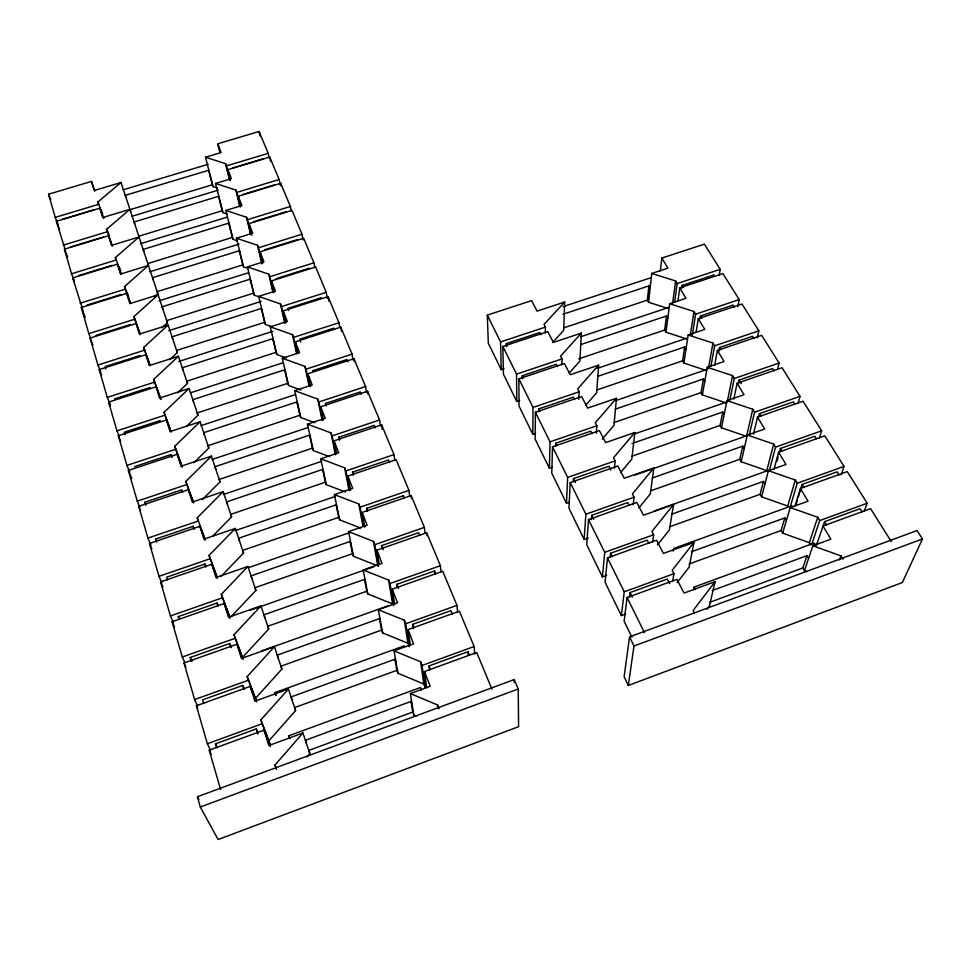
<?xml version="1.0" encoding="UTF-8"?>
<svg xmlns="http://www.w3.org/2000/svg" width="971" height="971" viewBox="0 0 971 971"><rect width="100%" height="100%" fill="white"/><g stroke="black" fill="none" stroke-linecap="round" stroke-linejoin="round"><path stroke-width="1.46" d="M535.616 433.357L532.812 434.316L533.018 407.432L518.866 378.836L564.43 363.555L570.244 374.721L598.622 365.157L596.667 392.733L585.962 404.968M602.202 439.147L613.963 425.395L616.439 398.28L587.649 408.099L581.641 396.556L535.409 412.274L535.142 439.086L549.355 468.204L552.208 467.221M538.723 411.789L538.759 408.912L573.242 397.2L574.48 399.591M545.314 333.004L545.423 327.106L544.015 324.399L564.673 302.042L563.653 330.407L552.584 342.52M549.355 468.204L550.047 441.829L535.409 412.274M620.518 472.659L631.83 459.113L634.84 432.496L605.649 442.606L599.423 430.675L552.523 446.842L551.771 473.144L566.469 503.221L569.261 502.238M555.728 446.029L555.813 443.189L590.793 431.148L592.067 433.624M561.808 364.732L562.015 358.918L560.558 356.126L581.374 333.102L579.905 361.078L569.273 372.973M566.469 503.221L567.647 477.404L552.523 446.842M638.894 507.93L650.291 493.96L653.884 467.888L624.244 478.29L617.811 465.959L570.22 482.587L568.957 508.319L584.141 539.415L588.402 537.898M573.291 481.628L573.448 478.642L608.938 466.25L610.917 470.073M578.74 399.324L579.141 391.774L577.636 388.898L598.622 365.157M584.141 539.415L585.865 514.217L570.22 482.587M657.464 544.913L669.359 529.972L673.583 504.507L643.494 515.225L636.842 502.444L588.523 519.582L586.715 544.695L602.421 576.859L606.62 575.342M596.303 433.151L596.849 425.735L595.296 422.749L616.439 398.28M591.351 519.679L591.679 515.31L627.715 502.553L629.074 505.187M602.421 576.859L604.727 552.317L588.523 519.582M614.449 468.107L615.153 460.837L613.538 457.754L634.84 432.496M677.115 582.649L689.094 567.21L693.974 542.413L663.436 553.446L656.542 540.228L607.47 557.876L605.091 582.309L621.343 615.602L625.603 614.036M610.128 557.524L610.553 553.264L647.135 540.119L648.834 543.408M667.66 308.39L648.543 302.26L647.317 300.148L648.895 285.923L562.998 314.24M648.543 302.26L651.772 273.446L667.914 268.154L661.846 258.055L704.388 244.146L720.215 269.343L719.208 275.133M660.28 271.103L661.846 258.055M633.177 504.677L634.087 497.152L632.412 493.96L653.884 467.888M621.343 615.602L624.268 591.8L607.47 557.876M706.839 609.278L709.51 605.758L715.093 581.678L684.082 593.063L676.933 579.359L627.108 597.553L624.11 621.246L631.878 637.146M629.536 597.056L630.106 592.577L667.259 579.032L669.602 583.571M686.8 339L665.936 332.203L664.674 330.031L666.507 315.976L580.864 344.559M665.936 332.203L669.687 303.729L686.036 298.291L679.773 287.877L722.885 273.604L739.222 299.59L737.826 306.739M672.527 303.959L675.61 280.959L651.772 273.446M674.639 302.224L677.175 283.556L675.61 280.959M629.548 636.891L624.11 676.666L628.31 685.465L902.35 582.551L922.45 538.954L917.037 530.542L629.548 636.891L634.002 646.018L628.31 685.465M677.989 300.779L679.773 287.877M681.666 288.326L682.067 285.45L714.231 274.805M652.597 542.073L653.677 534.742L651.954 531.44L673.583 504.507M706.56 370.57L683.875 363.069L682.577 360.836L684.664 346.963L597.82 376.335M683.875 363.069L688.172 334.983L704.752 329.4L698.283 318.646L741.978 303.996L758.837 330.82L757.295 337.872M690.515 333.927L693.986 311.509L669.687 303.729M692.323 335.092L695.6 314.191L693.986 311.509M696.134 332.058L698.283 318.646M700.03 318.828L700.492 315.988L733.093 305.064L734.464 307.261M673.255 551.176L673.728 548.445L791.863 505.757M725.592 402.722L702.373 394.93L701.038 392.612L703.417 378.957L615.335 409.143M702.373 394.93L707.252 367.256L724.063 361.515L717.387 350.422L761.689 335.359L779.094 363.057L777.662 368.907M708.502 368.094L712.945 343.042L688.172 334.983M710.918 366.431L714.62 345.81L712.945 343.042M672.697 580.792L673.971 573.679L672.187 570.256L693.974 542.413M714.692 365.108L717.387 350.422M718.734 351.72L719.511 347.521L752.561 336.294L753.982 338.563M721.477 427.81L726.963 400.598L752.768 409.252L746.553 436.355L721.477 427.81L720.094 425.419L722.776 411.995L632 443.529M727.255 401.727L732.535 375.607L707.252 367.256M729.816 400.21L734.258 378.472L732.535 375.607M693.561 589.749L694.107 587.091L814.001 543.117L815.434 545.532M733.809 399.13L737.123 383.229L782.043 367.742L800.019 396.362L798.053 403.56M738.227 384.492L739.149 380.062L772.661 368.531L774.13 370.873M741.201 461.759L747.342 435.069L773.693 444.05L766.787 470.632L741.201 461.759L739.768 459.295L742.779 446.126L652.111 478.06M749.272 435.008L754.552 412.226L752.768 409.252M753.484 434.183L757.514 417.129L803.066 401.217L821.66 430.796L819.5 437.86M758.752 416.608L759.443 413.695L793.428 401.836L794.933 404.264M761.58 496.849L768.425 470.717L795.334 480.038L787.699 506.037L761.58 496.849L760.111 494.3L763.449 481.398L671.447 514.278M769.299 470.85L775.538 447.109L773.693 444.05M774.13 468.896L778.596 452.195L824.804 435.809L844.03 466.408L841.202 474.71M776.982 461.274L778.123 457.013M778.888 454.161L780.417 448.468L814.887 436.258L816.453 438.771M810.603 544.816L809.328 542.668L782.662 533.128L781.133 530.494L784.835 517.895L691.449 551.759M789.969 507.724L797.252 483.206L795.334 480.038M782.662 533.128L790.236 507.602L808.042 501.157L800.407 488.462L847.295 471.603L867.188 503.269L864.105 511.377M795.2 505.709L800.407 488.462M796.22 503.925L797.482 499.749M798.332 496.958L802.119 484.432L837.087 471.857L839.029 474.977M809.328 542.668L817.74 517.276L790.236 507.602M807.18 571.64L804.461 570.645L802.871 567.926L806.962 555.655L712.168 590.55M811.707 544.488L819.718 520.565L817.74 517.276M804.461 570.645L812.824 545.799L830.897 539.16L822.983 526.015L870.562 508.634L891.172 541.43M816.308 545.629L824.573 521.645L860.051 508.707L862.054 511.923M839.405 559.976L840.935 555.861L812.824 545.799M715.093 581.678L693.16 610.48L694.399 612.847M306.897 756.895L309.798 753.545L308.766 750.425L412.699 712.034L410.964 701.414L305.38 740.266L306.423 743.422M276.237 769.008L274.987 765.027L302.952 732.984L309.798 753.545M295.597 710.566L288.436 689.058L260.811 719.972L270.084 744.539L268.906 740.788L295.597 710.566L294.601 707.556L396.86 670.342L394.918 659.273L291.057 696.935L292.065 699.982M256.283 700.734L255.519 698.331L281.893 669.104L280.935 666.203L381.567 630.094L379.43 618.624L277.245 655.146L278.216 658.083M256.66 701.936L247.168 676.569L274.441 646.71L281.893 669.104M268.664 629.074L242.604 657.343L234.011 634.743L260.944 605.88L268.664 629.074L267.729 626.271L366.807 591.23L364.489 579.384L263.918 614.813L264.852 617.653M231.159 616.67L255.883 590.404L254.985 587.698L352.534 553.664L350.046 541.49L251.052 575.876L251.962 578.619M229.642 617.022L221.315 594.386L247.921 566.469L255.883 590.404M221.133 576.349L243.527 553.033L242.665 550.411L338.733 517.337L336.087 504.847L238.623 538.262L239.497 540.908M216.994 577.138L209.068 555.424L235.346 528.418L243.527 553.033M212.722 536.15L231.584 516.888L230.746 514.351L325.37 482.199L322.59 469.43L226.607 501.898L227.445 504.447M193.047 502.298L188.386 489.687L138.756 506.328L147.932 538.08L198.242 521.014L197.234 517.81L223.196 491.654L231.584 516.888M202.417 499.543L220.016 481.907L219.203 479.456L312.444 448.177L309.543 435.154L214.979 466.723L215.793 469.187M193.532 502.82L185.801 481.446L211.447 456.115L220.016 481.907M193.872 462.742L208.826 448.044L208.037 445.665L299.93 415.224L296.895 401.958L203.728 432.678L204.517 435.069M182.184 466.978L174.744 446.296L200.087 421.742L208.826 448.044M186.371 426.451L197.987 415.236L197.222 412.942L287.792 383.302L284.649 369.817L192.828 399.712L193.593 402.03M171.042 431.828L164.05 412.287L189.09 388.473L197.987 415.236M177.657 392.757L187.476 383.448L186.735 381.215L276.031 352.339L272.778 338.673L182.281 367.778L183.021 370.024M169.731 359.658L177.292 352.619L176.576 350.458L264.622 322.323L261.284 308.462L172.049 336.828L172.765 339.013M160.737 399.105L153.685 379.358L178.446 356.248L187.476 383.448M161.817 327.834L167.4 322.724L166.709 320.612L253.552 293.181L250.117 279.175L162.133 306.812L162.825 308.924M149.947 365.169L143.659 347.472L168.129 325.03L177.292 352.619M154.498 296.689L157.812 293.691L157.144 291.652L242.811 264.901L243.563 266.891L247.678 268.299M140.127 334.594L133.949 316.57L158.127 294.783L167.4 322.724M130.357 303.146L124.519 286.615L148.429 265.435L120.574 274.053L117.455 264.148L72.74 277.912L82.875 310.186M112.102 245.736L108.534 235.759L64.438 249.183L71.538 273.761L116.168 260.034L115.379 257.558L139.023 236.973L157.812 293.691M63.273 245.141L107.271 231.766L106.519 229.362L129.896 209.335L102.792 217.528L99.855 208.195L56.379 221.291L65.433 250.554M94.891 191.105L91.444 181.431L48.55 194.212L55.238 217.383L98.641 204.323L97.913 201.992L121.023 182.512L139.448 238.15L138.817 236.22L222.225 210.731L222.942 212.613L227.202 214.021M200.317 806.998L518.223 688.997L514.181 679.566L197.453 796.73L200.317 806.998L218.123 839.514L518.599 726.672L518.223 688.997M634.002 646.018L922.45 538.954M709.437 602.433L802.871 567.926M289.856 738.543L288.945 735.739L420.455 687.492L421.499 690.199M814.038 544.865L818.237 543.323M302.952 732.984L268.846 745.51L264.015 730.156L209.226 750.17L220.611 789.593M416.632 716.246L413.852 715.069L410.357 693.549L430.214 686.266L424.461 671.568L476.664 652.5L491.969 689.167M255.956 701.196L250.251 686.388L196.385 705.771L207.357 743.725L262.012 723.808M423.781 684.009L397.976 673.267L394.056 650.861L420.637 661.809L423.781 684.009L425.177 687.602L422.069 665.475L474.151 646.504L459.392 611.147L408.026 629.633L410.417 645.339M624.268 591.8L673.971 573.679M819.718 520.565L867.188 503.269M216.582 747.682L215.465 743.835L256.283 728.942L257.837 732.814M429.534 670.099L428.988 665.948L467.901 651.747L469.394 655.34M689.07 563.993L781.133 530.494M274.951 692.59L275.898 695.26L274.951 692.59L404.324 645.824M288.436 689.058L254.9 701.183L250.251 686.388M394.056 650.861L413.585 643.797L408.026 629.633M669.395 526.84L760.111 494.3M242.325 658.217L236.985 644.198L184.029 662.975L194.601 699.557L248.321 680.27M407.917 643.263L382.647 632.922L378.326 609.691L404.349 620.214L407.917 643.263L409.264 646.735L405.732 623.758L456.977 605.358L442.727 571.264L392.187 589.179L394.614 603.962M604.727 552.317L653.677 534.742M797.252 483.206L844.03 466.408M244.34 689.495L242.738 685.441L202.599 699.86L203.692 703.574M413.221 628.723L412.602 624.402L450.884 610.65L452.316 614.109M261.454 650.971L388.752 605.625M654.053 511.122L770.464 469.648M274.441 646.71L241.463 658.459L236.985 644.198M378.326 609.691L397.54 602.845L392.187 589.179M768.425 470.717L785.976 464.454L778.596 452.195M650.364 490.925L739.768 459.295M229.86 618.539L224.192 603.513L172.098 621.719L182.293 656.991L235.128 638.299L234.011 634.743M393.656 605.783L389.966 583.522L440.397 565.68L426.657 532.763L376.894 550.144L379.394 564.479M585.865 514.217L634.087 497.152M775.538 447.109L821.66 430.796M191.263 661.057L190.219 657.488L229.678 643.506L231.329 647.718M397.248 587.309L396.787 584.324L434.462 570.984L435.615 573.776M249.863 610.31L373.714 566.809M635.022 475.037L749.77 434.729M260.944 605.88L228.513 617.265L224.192 603.513M363.166 569.977L388.631 580.1L392.6 603.913L367.839 593.961L363.166 569.977L382.064 563.338L376.894 550.144M747.342 435.069L764.638 428.988L757.514 417.129M217.116 578.328L211.836 564.248L160.591 581.908L170.435 615.942L222.395 597.82M378.556 566.263L374.757 544.682L424.4 527.362L411.121 495.574L362.134 512.445L364.841 527.168M567.647 477.404L615.153 460.837M754.552 412.226L800.019 396.362M631.951 456.176L720.094 425.419M179.101 619.486L178.263 616.609L217.091 603.052L218.123 605.746M381.991 548.469L381.518 545.641L418.61 532.691L419.727 535.385M247.921 566.469L216.011 577.514L211.836 564.248M376.445 565.365L353.529 556.31L348.516 531.635L367.123 525.202L362.134 512.445M726.963 400.598L744.017 394.699L737.123 383.229M248.625 567.61L349.269 532.751M635.24 433.685L726.891 401.945M205.002 539.997L199.905 526.318L149.485 543.469L158.977 576.325L210.112 558.75M363.615 526.367L360.071 507.165L408.949 490.355L396.107 459.623L347.873 476.033L350.604 490.258M550.047 441.829L596.849 425.735M734.258 378.472L779.094 363.057M614.133 422.531L701.038 392.612M205.986 566.785L204.93 564.005L166.733 577.162L167.546 579.942M367.293 511.183L366.783 508.282L403.305 495.708L404.385 498.305M235.346 528.418L203.946 539.148L199.905 526.318M360.69 528.054L339.704 519.898L334.364 494.603L352.691 488.34L347.873 476.033M235.152 530.664L335.153 496.484M615.99 400.501L707.519 369.223M349.451 489.481L345.87 470.923L394.008 454.598L381.591 424.873L334.073 440.81L336.682 453.894M533.018 407.432L579.141 391.774M714.62 345.81L758.837 330.82M156.38 541.745L155.591 539.063L193.18 526.294L194.188 528.94M353.08 475.135L352.534 472.173L388.497 459.951L389.541 462.463M596.874 389.954L682.577 360.836M223.196 491.654L192.282 502.08L188.386 489.687M345.53 492.018L326.317 484.675L320.697 458.81L338.745 452.729L334.073 440.81M223.366 494.494L321.607 461.359M597.311 368.373L687.322 338.017M581.374 333.102L553.397 342.399L547.765 331.584L502.844 346.453L503.427 374.175L516.778 401.496L519.631 400.525M181.735 466.468L177.244 454.258L128.378 470.437L137.251 501.133L186.772 484.553M335.65 453.372L332.143 435.882L379.564 420.006L367.548 391.252L320.733 406.752L323.477 420.079M516.778 401.496L516.548 374.138L562.015 358.918M695.6 314.191L739.222 299.59M145.589 504.847L144.825 502.25L181.832 489.845L182.633 492.418M339.292 440.057L338.745 437.253L374.187 425.371L375.194 427.81M522.277 378.666L522.264 375.741L556.249 364.343L557.451 366.662M578.728 358.857L664.674 330.031M212.103 459.477L308.377 427.422M580.597 336.779L669.128 307.309M564.673 302.042L537.084 311.108L531.623 300.622L487.321 315.102L488.304 343.2L501.242 369.684L504.058 368.749M134.423 466.663L170.86 454.598L171.891 457.365M506.34 346.586L506.292 343.613L539.803 332.531L540.956 334.764M563.945 327.773L647.317 300.148M211.447 456.115L181.019 466.238L177.244 454.258M329.521 456.649L313.354 450.568L307.467 424.181L325.249 418.27L320.733 406.752M170.52 431.051L166.466 419.982L118.341 435.712L126.922 465.4L175.678 449.294M322.542 419.788L318.864 401.97L365.582 386.531L353.954 358.7L307.819 373.774L310.538 386.628M501.242 369.684L500.599 341.913L545.423 327.106M677.175 283.556L720.215 269.343M200.087 421.742L170.119 431.585L166.466 419.982M314.859 422.737L300.816 417.542L294.674 390.682L312.189 384.941L307.819 373.774M201.082 425.614L295.682 394.517M562.986 306.63L651.505 277.536M189.09 388.473L159.572 398.037L156.04 386.81L108.631 402.115L116.933 430.845L164.961 415.175M309.664 386.324L306.011 369.15L352.048 354.136L340.797 327.166L295.318 341.853L297.83 353.444M160.239 420.504L124.349 432.229L125.065 434.644M312.516 370.752L346.926 359.513L347.873 361.795M301.059 390.063L288.654 385.548L282.294 358.25L299.554 352.655L295.318 341.853M190.413 392.83L283.374 362.644M149.874 365.569L145.929 354.694L99.236 369.587L107.271 397.406L154.571 382.161M297.041 353.347L293.558 337.374L338.94 322.748L328.028 296.616L283.204 310.914L285.814 322.663M114.602 398.899L149.959 387.49M333.927 328.125L300.015 339.073L300.634 342.023M178.446 356.248L149.352 365.569L145.929 354.694M286.348 357.923L276.869 354.524L270.29 326.839L287.307 321.389L283.204 310.914M178.64 361.515L272.875 331.293M168.129 325.03L139.46 334.109L136.146 323.574L90.121 338.078L97.913 365.023L144.521 350.191M285.11 322.76L281.505 306.581L326.244 292.332L315.66 267.001L271.455 280.935L274.016 292.222M140.006 355.52L105.171 366.613L105.839 368.895M321.34 297.709L287.889 308.365L288.751 310.526M272.523 326.936L265.435 324.435L258.662 296.386L275.436 291.082L271.455 280.935M168.76 330.686L261.187 301.374M158.127 294.783L129.871 303.62L126.655 293.4L81.297 307.528L88.847 333.648L134.775 319.204M273.349 292.283L269.804 276.723L313.924 262.838L303.668 238.271L260.07 251.853L262.704 263.275M96.032 335.347L130.357 324.532M276.152 278.604L309.13 268.202M259.912 297.175L254.341 295.233L247.387 266.867L263.918 261.697L260.07 251.853M159.05 300.816L248.515 272.766M240.055 252.739L239.291 250.736L152.508 277.694L153.187 279.745M80.059 303.243L125.332 289.164M261.769 262.061L258.468 247.763L301.981 234.242L292.016 210.391L249.013 223.633L251.72 235.164M87.159 305.028L120.999 294.492M264.755 249.729L297.284 239.594M237.155 240.723L233.101 239.364L232.372 237.422L147.847 263.542L148.502 265.52M243.563 266.891L236.439 238.235L252.751 233.186L249.013 223.633M149.643 271.831L239.048 244.122M229.508 225.078L228.768 223.136L143.162 249.426L143.817 251.428M233.101 239.364L225.83 210.44L246.525 217.273L247.459 219.677L290.39 206.471L280.716 183.325L238.283 196.239L240.711 206.422M78.566 275.618L111.92 265.35M253.698 221.704L285.79 211.824M139.023 236.973L111.556 245.372L108.534 235.759M225.83 210.44L241.925 205.524L238.283 196.239M140.504 243.697L227.02 217.176M219.276 198.218L218.56 196.324L134.095 221.983L134.726 223.925M222.942 212.613L215.526 183.458L235.868 190.073L236.778 192.392L279.126 179.526L280.316 185.376M70.228 247.095L103.12 237.082M242.968 194.503L274.623 184.854M215.526 183.458L231.401 178.652L227.869 169.646L269.744 157.035L279.126 179.526M217.261 187.986L213.062 186.614L212.37 184.781L130.041 209.675L130.66 211.544M131.643 216.375L218.172 190.146M123.026 189.831L208.17 164.293M209.335 172.11L208.631 170.265L125.283 195.329L125.902 197.198M213.062 186.614L205.512 157.241L225.515 163.65L226.401 165.907L268.19 153.345L269.113 157.763M62.132 219.397L94.575 209.627M232.542 168.08L263.784 158.661M219.81 152.229L217.747 143.805L259.075 131.486L268.19 153.345M121.023 182.512L94.296 190.498L91.444 181.431M205.512 157.241L221.17 152.556L217.747 143.805M236.439 238.235L257.497 245.299L258.468 247.763M247.387 266.867L268.809 274.186L269.804 276.723M258.662 296.386L280.473 303.959L281.505 306.581M270.29 326.839L292.502 334.667L293.558 337.374M282.294 358.25L304.918 366.37L306.011 369.15M294.674 390.682L317.735 399.093L318.864 401.97M307.467 424.181L330.977 432.896L332.143 435.882M320.697 458.81L344.669 467.84L345.87 470.923M334.364 494.603L358.821 503.985L360.071 507.165M348.516 531.635L373.471 541.381L374.757 544.682M410.357 693.549L437.533 704.946L439.026 708.757M682.067 285.45L683.366 287.61M700.492 315.988L701.827 318.209M719.511 347.521L720.895 349.803M739.149 380.062L741.298 383.618M759.443 413.695L760.924 416.146M780.417 448.468L781.946 450.993M802.119 484.432L804.012 487.576M824.573 521.645L826.539 524.898M840.935 555.861L842.986 559.26M648.895 285.923L650.133 288.035M666.507 315.976L667.781 318.148M684.664 346.963L685.987 349.22M703.417 378.957L704.776 381.275M722.776 411.995L724.184 414.386M742.779 446.126L744.235 448.602M763.449 481.398L764.954 483.971M784.835 517.895L786.389 520.541M806.962 555.655L808.576 558.41M197.453 796.73L198.885 799.364M694.107 587.091L695.43 589.603M506.292 343.613L507.408 345.882M522.264 375.741L523.43 378.071M538.759 408.912L539.961 411.328M555.813 443.189L557.051 445.689M573.448 478.642L575.366 482.514M591.679 515.31L593.669 519.315M610.553 553.264L612.203 556.589M630.106 592.577L632.388 597.165M487.321 315.102L500.599 341.913M502.844 346.453L516.548 374.138M627.108 597.553L644.513 632.716M532.812 434.316L519.036 406.121L518.866 378.836M209.226 750.17L211.18 754.188M207.357 743.725L210.622 750.474M196.385 705.771L197.635 708.405M194.601 699.557L197.72 706.184M215.465 743.835L217.261 747.634M182.293 656.991L184.696 662.198M184.029 662.975L185.934 667.101M172.098 621.719L174.537 627.084M190.219 657.488L191.942 661.324M170.435 615.942L173.481 622.678M160.591 581.908L162.922 587.139M158.977 576.325L161.902 582.903M178.263 616.609L179.441 619.267M147.932 538.08L150.893 544.852M149.485 543.469L151.852 548.858M137.251 501.133L139.642 506.68M138.756 506.328L140.54 510.479M155.591 539.063L156.707 541.684M126.922 465.4L129.786 472.124M128.378 470.437L131.813 478.485M144.825 502.25L145.966 504.932M116.933 430.845L119.251 436.343M118.341 435.712L120.659 441.186M108.631 402.115L110.378 406.303M107.271 397.406L110.184 404.397M361.309 394.262L360.338 391.908L325.419 403.463L326.353 405.842M99.236 369.587L101.457 374.976M97.913 365.023L100.705 371.772M90.121 338.078L92.925 344.911M88.847 333.648L90.534 337.762M81.297 307.528L85.242 317.226M71.538 273.761L74.366 280.777M72.74 277.912L74.439 282.112M64.438 249.183L67.679 257.279M55.238 217.383L57.957 224.192M56.379 221.291L59.619 229.459M338.745 437.253L339.716 439.705M352.534 472.173L353.529 474.71M366.783 508.282L367.815 510.916M381.518 545.641L383.132 549.732M396.787 584.324L398.45 588.56M412.602 624.402L413.986 627.909M428.988 665.948L430.42 669.577M274.987 765.027L276.541 768.983M48.55 194.212L50.723 199.71M388.631 580.1L389.966 583.522M404.349 620.214L405.732 623.758M420.637 661.809L422.069 665.475M260.811 719.972L268.906 740.788M264.015 730.156L270.436 746.638M247.168 676.569L255.519 698.331M250.117 279.175L250.906 281.238M261.284 308.462L262.085 310.599M272.778 338.673L273.616 340.857M284.649 369.817L285.51 372.087M296.895 401.958L297.781 404.3M309.543 435.154L310.453 437.557M322.59 469.43L323.549 471.918M336.087 504.847L337.071 507.432M350.046 541.49L351.065 544.148M364.489 579.384L365.533 582.151M379.43 618.624L380.523 621.489M394.918 659.273L396.047 662.234M410.964 701.414L412.141 704.473M235.128 638.299L243.163 659.43M253.552 293.181L254.341 295.233M264.622 322.323L265.435 324.435M276.031 352.339L276.869 354.524M287.792 383.302L288.654 385.548M299.93 415.224L300.816 417.542M312.444 448.177L313.354 450.568M325.37 482.199L326.317 484.675M338.733 517.337L339.704 519.898M352.534 553.664L353.529 556.31M366.807 591.23L367.839 593.961M381.567 630.094L382.647 632.922M396.86 670.342L397.976 673.267M412.699 712.034L413.852 715.069M221.315 594.386L229.617 616.391M209.068 555.424L217.019 576.701M197.234 517.81L205.415 539.815M185.801 481.446L193.605 502.577M174.744 446.296L182.257 466.748M164.05 412.287L171.151 431.731M153.685 379.358L160.895 399.142M143.659 347.472L150.08 365.193M124.519 286.615L130.563 303.401M133.949 316.57L140.431 334.546M119.19 266.685L120.72 270.945M115.379 257.558L121.472 274.538M117.455 264.148L120.999 274.028M127.14 292.332L128.657 296.556M101.166 209.785L102.635 213.923M97.913 201.992L103.788 218.463M99.855 208.195L103.278 217.795M107.672 231.195L109.14 235.298M106.519 229.362L112.381 246.051M288.945 735.739L289.844 738.288M170.86 454.598L171.624 457.086M193.18 526.294L194.006 528.952M204.93 564.005L205.779 566.761M217.091 603.052L217.977 605.904M229.678 643.506L230.782 647.05M242.738 685.441L243.879 689.107M256.283 728.942L257.861 734.015M208.631 170.265L212.37 184.781M218.56 196.324L222.225 210.731M228.768 223.136L232.372 237.422M239.291 250.736L242.811 264.901M227.869 169.646L230.345 179.902M226.401 165.907L229.957 180.57M225.515 163.65L229.435 179.793M236.778 192.392L240.25 206.944M235.868 190.073L239.703 206.095M247.459 219.677L250.858 234.108M246.525 217.273L250.603 234.606M257.497 245.299L261.806 263.906M268.809 274.186L272.997 292.587M280.473 303.959L284.746 323.1M292.502 334.667L296.628 353.565M304.918 366.37L309.191 386.409M259.075 131.486L259.997 135.94M317.735 399.093L322.117 420.225M269.744 157.035L270.642 161.453M280.716 183.325L281.311 186.25M330.977 432.896L335.371 454.804M290.39 206.471L291.239 210.828M344.669 467.84L349.099 490.731M301.981 234.242L303.086 239.995M313.924 262.838L314.725 267.122M358.821 503.985L362.936 526.185M326.244 292.332L327.312 298.267M328.028 296.616L328.829 301.059M373.471 541.381L377.792 565.899M340.797 327.166L341.549 331.56M338.94 322.748L339.704 327.142M352.048 354.136L353.007 359.901M353.954 358.7L354.427 361.576M365.582 386.531L366.48 392.223M367.548 391.252L368.021 394.238M379.564 420.006L380.438 425.893M381.591 424.873L382.246 429.279M424.461 671.568L426.682 687.699M394.008 454.598L394.809 460.375M403.305 495.708L403.693 498.633M408.949 490.355L409.713 496.351M411.121 495.574L411.498 498.548M437.533 704.946L437.885 707.786M424.4 527.362L425.08 533.2M426.657 532.763L426.985 535.664M434.462 570.984L434.79 573.995M440.397 565.68L441.016 571.713M456.977 605.358L457.596 612.677M467.901 651.747L468.119 654.563M474.151 646.504L474.661 654.017M514.181 679.566L514.229 682.492"/></g></svg>
